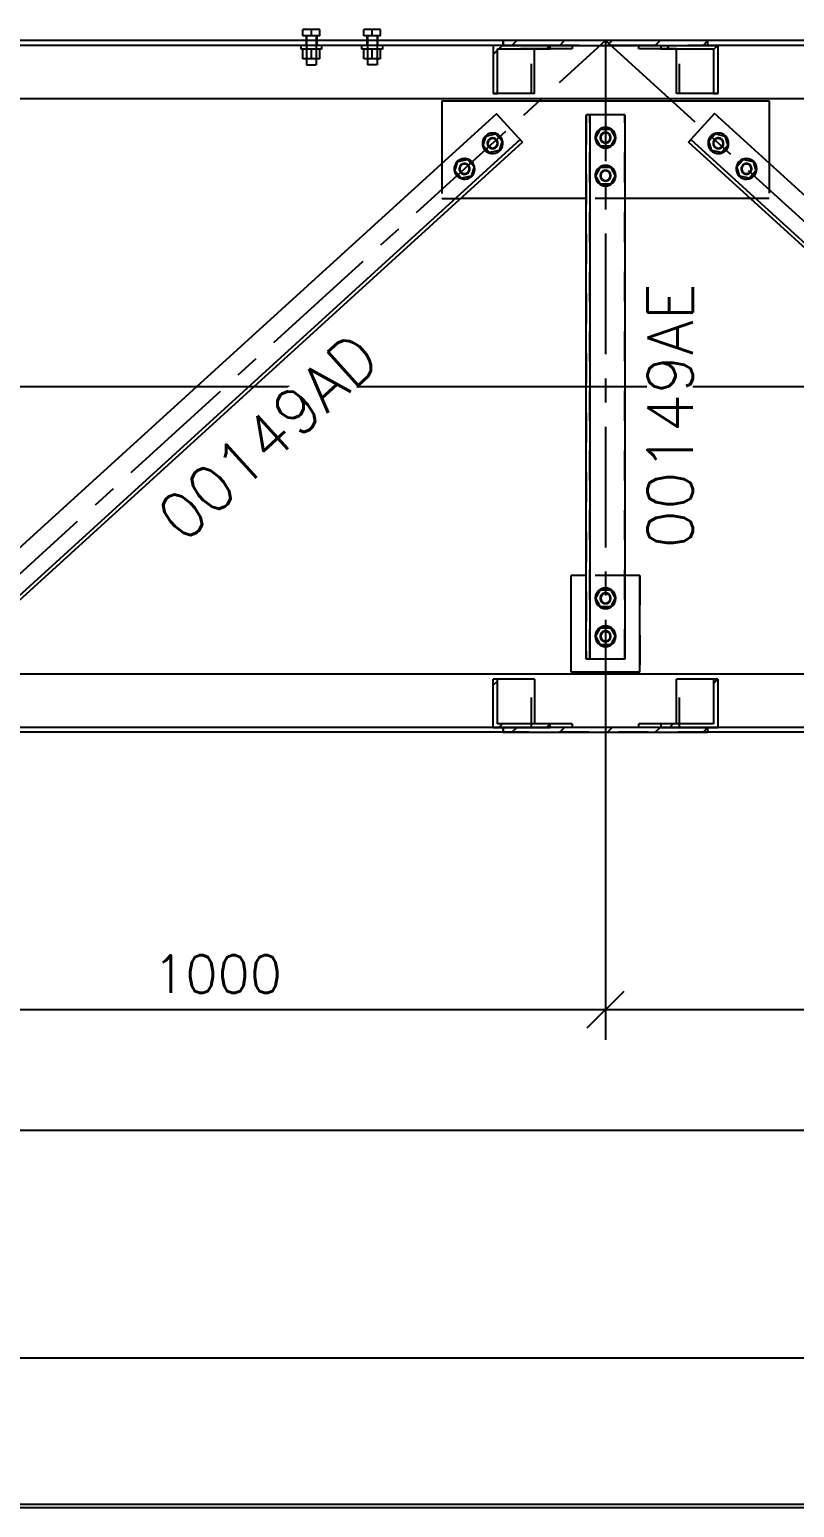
# Model space of a CAD drawing. Header units: millimetres. Extents: x 505 to 1346, y 20403 to 20997.
# Drawn here: x 629.3 to 679.6, y 20402.8 to 20500.1 of the extents above; entities that cross this region are included whole.
import ezdxf

# ---------------------------------------------------------------- set-up
doc = ezdxf.new("R2010")
doc.units = ezdxf.units.MM
doc.linetypes.add('CENTER', pattern=[12.7, 7.9375, -1.5875, 1.5875, -1.5875])
doc.linetypes.add('DXK_LINE_DOT2', pattern=[3.9198, 1.9599, -1.9599])
doc.styles.add('RomanS', font='ROMANS__.TTF', dxfattribs={"height": 0.2})

# ---------------------------------------------------------------- blocks, each defined once
blk = doc.blocks.new('Unknown-110200292-1058')
at = {"color": 5, "linetype": 'Continuous'}
blk.add_line((505.065, 20402.85), (1346.065, 20402.85), dxfattribs=at)
blk = doc.blocks.new('FORMATO_DET_A1-110200292-76346')
at = {"color": 1, "linetype": 'Continuous', "true_color": 0xff0000}
blk.add_line((1336.446, 20412.672), (529.801, 20412.672), dxfattribs=at)
at = {"color": 2, "linetype": 'Continuous', "true_color": 0xffff00}
blk.add_line((1346.065, 20403.05), (505.065, 20403.05), dxfattribs=at)
blk = doc.blocks.new('Part-110200292-64541 - 64510')
at = {"linetype": 'Continuous'}
h = blk.add_hatch(dxfattribs=at)
h.set_pattern_fill('', scale=0.7, style=0, pattern_type=0)
h.set_pattern_definition([(45, (663.569, 20499.0335), (-1.5715, 1.5715), [])])
h.paths.add_polyline_path([(663.569, 20498.798), (663.569, 20499.033), (659.825, 20499.033), (659.825, 20495.858), (660.102, 20495.858), (660.102, 20498.798)])
at = {"color": 7, "linetype": 'DXK_LINE_DOT2'}
for p, q in [((665.024, 20499.033), (659.825, 20499.033)), ((663.569, 20498.798), (660.102, 20498.798)), ((662.331, 20495.858), (662.331, 20499.033)), ((660.102, 20495.858), (659.825, 20495.858))]:
    blk.add_line(p, q, dxfattribs=at)
at = {"color": 3, "linetype": 'Continuous'}
for p, q in [((663.569, 20499.033), (659.825, 20499.033)), ((659.825, 20499.033), (659.825, 20495.858)), ((660.102, 20495.858), (660.102, 20498.798)), ((660.102, 20498.798), (663.569, 20498.798)), ((662.531, 20495.858), (662.531, 20498.798)), ((663.569, 20498.798), (663.569, 20499.033)), ((665.024, 20498.798), (663.569, 20498.798)), ((665.024, 20499.033), (665.024, 20498.798)), ((659.825, 20495.858), (660.102, 20495.858)), ((662.531, 20495.858), (660.102, 20495.858))]:
    blk.add_line(p, q, dxfattribs=at)
blk = doc.blocks.new('Part-110200292-64542 - 64510')
at = {"linetype": 'Continuous'}
h = blk.add_hatch(dxfattribs=at)
h.set_pattern_fill('', scale=0.7, style=0, pattern_type=0)
h.set_pattern_definition([(45, (674.5943, 20499.0335), (-1.5715, 1.5715), [])])
h.paths.add_polyline_path([(674.594, 20495.858), (674.594, 20499.033), (670.85, 20499.033), (670.85, 20498.798), (674.317, 20498.798), (674.317, 20495.858)])
at = {"color": 3, "linetype": 'Continuous'}
for p, q in [((669.395, 20498.798), (669.395, 20499.033)), ((670.85, 20498.798), (669.395, 20498.798)), ((670.85, 20499.033), (674.594, 20499.033)), ((670.85, 20499.033), (670.85, 20498.798)), ((670.85, 20498.798), (674.317, 20498.798)), ((671.888, 20495.858), (671.888, 20498.798)), ((674.317, 20498.798), (674.317, 20495.858)), ((674.594, 20499.033), (674.594, 20495.858)), ((674.317, 20495.858), (671.888, 20495.858)), ((674.317, 20495.858), (674.594, 20495.858))]:
    blk.add_line(p, q, dxfattribs=at)
at = {"color": 7, "linetype": 'DXK_LINE_DOT2'}
for p, q in [((674.594, 20499.033), (669.395, 20499.033)), ((671.888, 20498.798), (670.85, 20498.798)), ((671.888, 20498.798), (674.317, 20498.798)), ((672.087, 20495.858), (672.087, 20499.033)), ((674.594, 20495.858), (674.317, 20495.858))]:
    blk.add_line(p, q, dxfattribs=at)
blk = doc.blocks.new('Part-110200292-64563 - 64510')
at = {"color": 7, "linetype": 'CENTER'}
blk.add_line((667.21, 20499.348), (667.21, 20453.848), dxfattribs=at)
at = {"color": 3, "linetype": 'Continuous'}
for p, q in [((666.175, 20494.46), (665.94, 20494.46)), ((665.94, 20458.658), (665.94, 20494.46)), ((666.175, 20494.46), (666.175, 20458.658)), ((668.48, 20494.46), (666.175, 20494.46)), ((668.48, 20494.46), (668.48, 20458.658)), ((666.175, 20458.658), (665.94, 20458.658)), ((668.48, 20458.658), (666.175, 20458.658))]:
    blk.add_line(p, q, dxfattribs=at)
at = {"color": 7, "linetype": 'DXK_LINE_DOT2'}
for p, q in [((665.94, 20494.46), (665.94, 20458.658)), ((666.175, 20458.658), (666.175, 20494.46)), ((668.48, 20458.658), (668.48, 20494.46))]:
    blk.add_line(p, q, dxfattribs=at)
blk = doc.blocks.new('Part-110200292-64575 - 64510')
at = {"color": 7, "linetype": 'CENTER'}
blk.add_line((617.212, 20453.848), (667.212, 20499.351), dxfattribs=at)
at = {"color": 3, "linetype": 'Continuous'}
for p, q in [((660.036, 20494.538), (622.674, 20460.536)), ((661.746, 20492.66), (660.036, 20494.538)), ((661.588, 20492.834), (624.225, 20458.832)), ((661.746, 20492.66), (624.383, 20458.658)), ((624.383, 20458.658), (622.674, 20460.536))]:
    blk.add_line(p, q, dxfattribs=at)
blk = doc.blocks.new('Part-110200292-64576 - 64510')
at = {"color": 7, "linetype": 'CENTER'}
blk.add_line((667.208, 20499.351), (717.207, 20453.848), dxfattribs=at)
at = {"color": 3, "linetype": 'Continuous'}
for p, q in [((674.38, 20494.541), (672.828, 20492.836)), ((711.745, 20460.537), (674.38, 20494.541)), ((672.67, 20492.662), (672.828, 20492.836)), ((710.193, 20458.832), (672.828, 20492.836)), ((710.035, 20458.659), (672.67, 20492.662)), ((711.745, 20460.537), (710.193, 20458.832)), ((710.035, 20458.659), (710.193, 20458.832))]:
    blk.add_line(p, q, dxfattribs=at)
blk = doc.blocks.new('Part-110200292-64604 - 64510')
at = {"color": 3, "linetype": 'Continuous'}
for p, q in [((660.476, 20499.348), (623.943, 20499.348)), ((659.825, 20499.033), (624.596, 20499.033)), ((710.474, 20499.348), (673.941, 20499.348)), ((709.825, 20499.033), (674.594, 20499.033)), ((551.248, 20495.538), (1036.416, 20495.538))]:
    blk.add_line(p, q, dxfattribs=at)
at = {"color": 7, "linetype": 'DXK_LINE_DOT2'}
for p, q in [((673.941, 20499.348), (660.476, 20499.348)), ((669.395, 20499.033), (665.024, 20499.033))]:
    blk.add_line(p, q, dxfattribs=at)
blk = doc.blocks.new('Part-110200292-64657 - 64510')
at = {"linetype": 'Continuous'}
h = blk.add_hatch(dxfattribs=at)
h.set_pattern_fill('', scale=0.7, style=0, pattern_type=0)
h.set_pattern_definition([(45, (673.9406, 20499.3485), (-1.57154, 1.57154), [])])
h.paths.add_polyline_path([(673.941, 20499.033), (673.941, 20499.348), (660.476, 20499.348), (660.476, 20499.033)])
at = {"color": 7, "linetype": 'DXK_LINE_DOT2'}
for p, q in [((660.476, 20499.348), (660.476, 20499.033)), ((673.941, 20499.033), (673.941, 20499.348))]:
    blk.add_line(p, q, dxfattribs=at)
at = {"color": 3, "linetype": 'Continuous'}
for p, q in [((660.476, 20499.033), (660.476, 20499.348)), ((673.941, 20499.348), (660.476, 20499.348)), ((660.476, 20499.033), (673.941, 20499.033)), ((673.941, 20499.033), (673.941, 20499.348))]:
    blk.add_line(p, q, dxfattribs=at)
blk = doc.blocks.new('Part-110200292-64688 - 64510')
at = {"linetype": 'Continuous'}
h = blk.add_hatch(dxfattribs=at)
h.set_pattern_fill('', scale=0.7, style=0, pattern_type=0)
h.set_pattern_definition([(45, (663.569, 20454.3985), (-1.5715, 1.5715), [])])
h.paths.add_polyline_path([(663.569, 20454.163), (663.569, 20454.398), (660.102, 20454.398), (660.102, 20457.338), (659.825, 20457.338), (659.825, 20454.163)])
at = {"color": 7, "linetype": 'DXK_LINE_DOT2'}
for p, q in [((660.102, 20457.338), (659.825, 20457.338)), ((662.331, 20454.163), (662.331, 20457.338)), ((665.024, 20454.163), (659.825, 20454.163)), ((663.569, 20454.398), (660.102, 20454.398))]:
    blk.add_line(p, q, dxfattribs=at)
at = {"color": 3, "linetype": 'Continuous'}
for p, q in [((659.825, 20454.163), (659.825, 20457.338)), ((660.102, 20457.338), (659.825, 20457.338)), ((662.531, 20457.338), (660.102, 20457.338)), ((660.102, 20454.398), (660.102, 20457.338)), ((662.531, 20457.338), (662.531, 20454.398)), ((659.825, 20454.163), (663.569, 20454.163)), ((663.569, 20454.398), (660.102, 20454.398)), ((665.024, 20454.398), (663.569, 20454.398)), ((663.569, 20454.163), (663.569, 20454.398)), ((665.024, 20454.398), (665.024, 20454.163))]:
    blk.add_line(p, q, dxfattribs=at)
blk = doc.blocks.new('Bolt-110200292-64810 - 64510')
at = {"color": 3, "linetype": 'Continuous'}
for p, q in [((666.568, 20462.658), (666.889, 20463.214)), ((666.889, 20463.214), (667.53, 20463.214)), ((667.53, 20463.214), (667.851, 20462.658)), ((666.889, 20462.103), (666.568, 20462.658)), ((667.53, 20462.103), (666.889, 20462.103)), ((667.851, 20462.658), (667.53, 20462.103)), ((666.568, 20460.158), (666.889, 20460.714)), ((666.889, 20459.603), (666.568, 20460.158)), ((666.889, 20460.714), (667.53, 20460.714)), ((667.53, 20460.714), (667.851, 20460.158)), ((667.851, 20460.158), (667.53, 20459.603)), ((667.53, 20459.603), (666.889, 20459.603))]:
    blk.add_line(p, q, dxfattribs=at)
at = {"color": 3, "linetype": 'DXK_LINE_DOT2'}
for p, q in [((666.569, 20462.658), (666.889, 20463.213)), ((666.889, 20463.213), (667.53, 20463.213)), ((667.53, 20463.213), (667.85, 20462.658)), ((666.889, 20462.103), (666.569, 20462.658)), ((667.53, 20462.103), (666.889, 20462.103)), ((667.85, 20462.658), (667.53, 20462.103)), ((666.569, 20460.158), (666.889, 20460.713)), ((666.889, 20459.603), (666.569, 20460.158)), ((666.889, 20460.713), (667.53, 20460.713)), ((667.53, 20460.713), (667.85, 20460.158)), ((667.85, 20460.158), (667.53, 20459.603)), ((667.53, 20459.603), (666.889, 20459.603))]:
    blk.add_line(p, q, dxfattribs=at)
at = {"color": 3, "linetype": 'Continuous'}
for centre, radius, start, end in [((667.21, 20462.658), 0.675, 30, 210), ((667.21, 20462.658), 0.675, 0, 180), ((667.21, 20462.658), 0.675, 210, 30), ((667.21, 20462.658), 0.35, 90, 270), ((667.21, 20462.658), 0.317, 30, 210), ((667.21, 20462.658), 0.317, 210, 30), ((667.21, 20462.658), 0.35, 270, 90), ((667.21, 20462.658), 0.675, 180, 0), ((667.21, 20460.158), 0.675, 30, 210), ((667.21, 20460.158), 0.675, 0, 180), ((667.21, 20460.158), 0.675, 180, 0), ((667.21, 20460.158), 0.675, 210, 30), ((667.21, 20460.158), 0.35, 90, 270), ((667.21, 20460.158), 0.317, 30, 210), ((667.21, 20460.158), 0.317, 210, 30), ((667.21, 20460.158), 0.35, 270, 90)]:
    blk.add_arc(centre, radius, start, end, dxfattribs=at)
at = {"color": 3, "linetype": 'DXK_LINE_DOT2'}
for centre, radius, start, end in [((667.21, 20462.658), 0.35, 72, 252), ((667.21, 20462.658), 0.317, 0, 180), ((667.21, 20462.658), 0.35, 252, 72), ((667.21, 20462.658), 0.317, 180, 0), ((667.21, 20460.158), 0.35, 72, 252), ((667.21, 20460.158), 0.317, 0, 180), ((667.21, 20460.158), 0.317, 180, 0), ((667.21, 20460.158), 0.35, 252, 72)]:
    blk.add_arc(centre, radius, start, end, dxfattribs=at)
blk = doc.blocks.new('Part-110200292-64689 - 64510')
at = {"linetype": 'Continuous'}
h = blk.add_hatch(dxfattribs=at)
h.set_pattern_fill('', scale=0.7, style=0, pattern_type=0)
h.set_pattern_definition([(45, (674.5943, 20457.3385), (-1.5715, 1.5715), [])])
h.paths.add_polyline_path([(674.594, 20454.163), (674.594, 20457.338), (674.317, 20457.338), (674.317, 20454.398), (670.85, 20454.398), (670.85, 20454.163)])
at = {"color": 3, "linetype": 'Continuous'}
for p, q in [((674.317, 20457.338), (671.888, 20457.338)), ((671.888, 20454.398), (671.888, 20457.338)), ((674.317, 20457.338), (674.594, 20457.338)), ((674.317, 20457.338), (674.317, 20454.398)), ((674.594, 20457.338), (674.594, 20454.163)), ((669.395, 20454.163), (669.395, 20454.398)), ((670.85, 20454.398), (669.395, 20454.398)), ((674.317, 20454.398), (670.85, 20454.398)), ((670.85, 20454.398), (670.85, 20454.163)), ((670.85, 20454.163), (674.594, 20454.163))]:
    blk.add_line(p, q, dxfattribs=at)
at = {"color": 7, "linetype": 'DXK_LINE_DOT2'}
for p, q in [((672.087, 20454.163), (672.087, 20457.338)), ((674.594, 20457.338), (674.317, 20457.338)), ((674.594, 20454.163), (669.395, 20454.163)), ((674.317, 20454.398), (670.85, 20454.398))]:
    blk.add_line(p, q, dxfattribs=at)
blk = doc.blocks.new('Bolt-110200292-64828 - 64510')
at = {"color": 3, "linetype": 'Continuous'}
for p, q in [((674.008, 20492.729), (674.44, 20493.203)), ((674.44, 20493.203), (675.066, 20493.066)), ((675.066, 20493.066), (675.261, 20492.455)), ((674.203, 20492.118), (674.008, 20492.729)), ((674.829, 20491.981), (674.203, 20492.118)), ((675.261, 20492.455), (674.829, 20491.981)), ((675.857, 20491.046), (676.288, 20491.52)), ((676.052, 20490.435), (675.857, 20491.046)), ((676.288, 20491.52), (676.915, 20491.384)), ((676.915, 20491.384), (677.11, 20490.773)), ((676.678, 20490.298), (676.052, 20490.435)), ((677.11, 20490.773), (676.678, 20490.298))]:
    blk.add_line(p, q, dxfattribs=at)
at = {"color": 3, "linetype": 'DXK_LINE_DOT2'}
for p, q in [((674.008, 20492.729), (674.44, 20493.203)), ((674.44, 20493.203), (675.066, 20493.066)), ((675.066, 20493.066), (675.261, 20492.455)), ((674.203, 20492.118), (674.008, 20492.729)), ((674.829, 20491.981), (674.203, 20492.118)), ((675.261, 20492.455), (674.829, 20491.981)), ((675.857, 20491.046), (676.289, 20491.52)), ((676.052, 20490.435), (675.857, 20491.046)), ((676.289, 20491.52), (676.915, 20491.383)), ((676.915, 20491.383), (677.11, 20490.773)), ((676.678, 20490.299), (676.052, 20490.435)), ((677.11, 20490.773), (676.678, 20490.299))]:
    blk.add_line(p, q, dxfattribs=at)
at = {"color": 3, "linetype": 'Continuous'}
for centre, radius, start, end in [((674.634, 20492.592), 0.675, 77.69628, 257.69628), ((674.634, 20492.592), 0.675, 47.69628, 227.69628), ((674.634, 20492.592), 0.675, 227.69628, 47.69628), ((674.634, 20492.592), 0.35, 137.69628, 317.69628), ((674.634, 20492.592), 0.317, 77.69628, 257.69628), ((674.634, 20492.592), 0.35, 317.69628, 137.69628), ((674.634, 20492.592), 0.675, 257.69628, 77.69628), ((674.634, 20492.592), 0.317, 257.69628, 77.69628), ((676.483, 20490.909), 0.675, 77.69628, 257.69628), ((676.483, 20490.909), 0.675, 47.69628, 227.69628), ((676.483, 20490.909), 0.675, 227.69628, 47.69628), ((676.483, 20490.909), 0.35, 137.69628, 317.69628), ((676.483, 20490.909), 0.317, 77.69628, 257.69628), ((676.483, 20490.909), 0.35, 317.69628, 137.69628), ((676.483, 20490.909), 0.675, 257.69628, 77.69628), ((676.483, 20490.909), 0.317, 257.69628, 77.69628)]:
    blk.add_arc(centre, radius, start, end, dxfattribs=at)
at = {"color": 3, "linetype": 'DXK_LINE_DOT2'}
for centre, radius, start, end in [((674.634, 20492.592), 0.35, 119.69628, 299.69628), ((674.634, 20492.592), 0.317, 47.69628, 227.69628), ((674.634, 20492.592), 0.317, 227.69628, 47.69628), ((674.634, 20492.592), 0.35, 299.69628, 119.69628), ((676.483, 20490.909), 0.35, 119.69628, 299.69628), ((676.483, 20490.909), 0.317, 47.69628, 227.69628), ((676.483, 20490.909), 0.317, 227.69628, 47.69628), ((676.483, 20490.909), 0.35, 299.69628, 119.69628)]:
    blk.add_arc(centre, radius, start, end, dxfattribs=at)
blk = doc.blocks.new('Bolt-110200292-65361 - 64510')
at = {"color": 3, "linetype": 'Continuous'}
for p, q in [((648.412, 20500.073), (647.302, 20500.073)), ((647.302, 20499.663), (647.302, 20500.073)), ((647.302, 20499.663), (647.302, 20500.073)), ((648.412, 20499.663), (647.302, 20499.663)), ((647.507, 20499.663), (647.507, 20499.348)), ((647.539, 20499.663), (647.539, 20499.348)), ((647.857, 20499.663), (647.857, 20500.073)), ((648.174, 20499.663), (648.174, 20499.348)), ((648.207, 20499.663), (648.207, 20499.348)), ((648.412, 20499.663), (648.412, 20500.073)), ((648.412, 20499.663), (648.412, 20500.073)), ((652.412, 20500.073), (651.302, 20500.073)), ((651.302, 20499.663), (651.302, 20500.073)), ((651.302, 20499.663), (651.302, 20500.073)), ((652.412, 20499.663), (651.302, 20499.663)), ((651.507, 20499.663), (651.507, 20499.348)), ((651.539, 20499.663), (651.539, 20499.348)), ((651.857, 20499.663), (651.857, 20500.073)), ((652.174, 20499.663), (652.174, 20499.348)), ((652.207, 20499.663), (652.207, 20499.348)), ((652.412, 20499.663), (652.412, 20500.073)), ((652.412, 20499.663), (652.412, 20500.073)), ((647.182, 20498.783), (647.182, 20499.033)), ((648.531, 20498.783), (647.182, 20498.783)), ((647.301, 20498.148), (647.301, 20498.783)), ((647.301, 20498.148), (647.301, 20498.783)), ((647.539, 20499.033), (647.539, 20497.758)), ((647.857, 20498.148), (647.857, 20498.783)), ((648.174, 20499.033), (648.174, 20497.758)), ((648.412, 20498.148), (648.412, 20498.783)), ((648.412, 20498.148), (648.412, 20498.783)), ((648.531, 20499.033), (648.531, 20498.783)), ((651.182, 20498.783), (651.182, 20499.033)), ((652.531, 20498.783), (651.182, 20498.783)), ((651.301, 20498.148), (651.301, 20498.783)), ((651.301, 20498.148), (651.301, 20498.783)), ((651.539, 20499.033), (651.539, 20497.758)), ((651.857, 20498.148), (651.857, 20498.783)), ((652.174, 20499.033), (652.174, 20497.758)), ((652.412, 20498.148), (652.412, 20498.783)), ((652.412, 20498.148), (652.412, 20498.783)), ((652.531, 20499.033), (652.531, 20498.783)), ((648.412, 20498.148), (647.301, 20498.148)), ((647.539, 20497.758), (648.174, 20497.758)), ((652.412, 20498.148), (651.301, 20498.148)), ((652.174, 20497.758), (651.539, 20497.758))]:
    blk.add_line(p, q, dxfattribs=at)
at = {"color": 3, "linetype": 'DXK_LINE_DOT2'}
for p, q in [((647.857, 20499.663), (647.857, 20500.073)), ((651.857, 20499.663), (651.857, 20500.073)), ((647.507, 20499.033), (647.182, 20499.033)), ((647.507, 20499.348), (647.507, 20499.033)), ((647.524, 20499.348), (647.507, 20499.348)), ((647.507, 20499.033), (647.524, 20499.033)), ((647.524, 20499.348), (647.573, 20499.348)), ((647.524, 20499.033), (647.573, 20499.033)), ((647.539, 20499.348), (647.539, 20499.033)), ((648.207, 20499.348), (647.573, 20499.348)), ((648.531, 20499.033), (647.573, 20499.033)), ((647.857, 20498.148), (647.857, 20498.783)), ((648.174, 20499.348), (648.174, 20499.033)), ((648.207, 20499.348), (648.207, 20499.033)), ((651.507, 20499.033), (651.182, 20499.033)), ((651.507, 20499.348), (651.507, 20499.033)), ((651.524, 20499.348), (651.507, 20499.348)), ((651.507, 20499.033), (651.524, 20499.033)), ((651.524, 20499.348), (651.573, 20499.348)), ((651.524, 20499.033), (651.573, 20499.033)), ((651.539, 20499.348), (651.539, 20499.033)), ((652.207, 20499.348), (651.573, 20499.348)), ((652.531, 20499.033), (651.573, 20499.033)), ((651.857, 20498.148), (651.857, 20498.783)), ((652.174, 20499.348), (652.174, 20499.033)), ((652.207, 20499.348), (652.207, 20499.033))]:
    blk.add_line(p, q, dxfattribs=at)
blk = doc.blocks.new('Part-110200292-64711 - 64510')
at = {"color": 3, "linetype": 'Continuous'}
for p, q in [((1036.416, 20457.658), (551.248, 20457.658)), ((659.825, 20454.163), (624.596, 20454.163)), ((709.825, 20454.163), (674.594, 20454.163)), ((660.476, 20453.848), (623.943, 20453.848)), ((710.474, 20453.848), (673.941, 20453.848))]:
    blk.add_line(p, q, dxfattribs=at)
at = {"color": 7, "linetype": 'DXK_LINE_DOT2'}
for p, q in [((669.395, 20454.163), (665.024, 20454.163)), ((673.941, 20453.848), (660.476, 20453.848))]:
    blk.add_line(p, q, dxfattribs=at)
blk = doc.blocks.new('Part-110200292-64720 - 64510')
at = {"linetype": 'Continuous'}
h = blk.add_hatch(dxfattribs=at)
h.set_pattern_fill('', scale=0.7, style=0, pattern_type=0)
h.set_pattern_definition([(45, (673.9406, 20454.1635), (-1.57154, 1.57154), [])])
h.paths.add_polyline_path([(673.941, 20453.848), (673.941, 20454.163), (660.476, 20454.163), (660.476, 20453.848)])
at = {"color": 7, "linetype": 'DXK_LINE_DOT2'}
for p, q in [((660.476, 20454.163), (660.476, 20453.848)), ((673.941, 20453.848), (673.941, 20454.163))]:
    blk.add_line(p, q, dxfattribs=at)
at = {"color": 3, "linetype": 'Continuous'}
for p, q in [((660.476, 20453.848), (660.476, 20454.163)), ((673.941, 20454.163), (660.476, 20454.163)), ((673.941, 20453.848), (673.941, 20454.163)), ((660.476, 20453.848), (673.941, 20453.848))]:
    blk.add_line(p, q, dxfattribs=at)
blk = doc.blocks.new('Part-110200292-64809 - 64510')
at = {"color": 3, "linetype": 'Continuous'}
for p, q in [((664.96, 20457.808), (664.96, 20464.158)), ((665.94, 20464.158), (664.96, 20464.158)), ((669.46, 20464.158), (668.48, 20464.158)), ((669.46, 20457.808), (669.46, 20464.158)), ((669.46, 20457.808), (664.96, 20457.808))]:
    blk.add_line(p, q, dxfattribs=at)
at = {"color": 7, "linetype": 'DXK_LINE_DOT2'}
for p, q in [((664.96, 20457.808), (664.96, 20464.158)), ((668.48, 20464.158), (665.94, 20464.158)), ((669.46, 20464.158), (669.46, 20457.808))]:
    blk.add_line(p, q, dxfattribs=at)
blk = doc.blocks.new('Part-110200292-64827 - 64510')
at = {"color": 3, "linetype": 'Continuous'}
for p, q in [((656.431, 20495.391), (677.983, 20495.391)), ((656.431, 20495.391), (656.431, 20491.257)), ((677.983, 20495.391), (677.983, 20491.261)), ((665.94, 20488.96), (657.681, 20488.96)), ((676.738, 20488.96), (668.48, 20488.96))]:
    blk.add_line(p, q, dxfattribs=at)
at = {"color": 7, "linetype": 'DXK_LINE_DOT2'}
for p, q in [((656.431, 20491.257), (656.431, 20488.96)), ((677.983, 20491.261), (677.983, 20488.96)), ((656.431, 20488.96), (657.681, 20488.96)), ((668.48, 20488.96), (665.94, 20488.96)), ((677.983, 20488.96), (676.738, 20488.96))]:
    blk.add_line(p, q, dxfattribs=at)
blk = doc.blocks.new('Bolt-110200292-64829 - 64510')
at = {"color": 3, "linetype": 'Continuous'}
for p, q in [((666.566, 20492.96), (666.887, 20493.516)), ((666.887, 20492.405), (666.566, 20492.96)), ((666.887, 20493.516), (667.528, 20493.516)), ((667.528, 20493.516), (667.849, 20492.96)), ((667.849, 20492.96), (667.528, 20492.405)), ((667.528, 20492.405), (666.887, 20492.405)), ((666.566, 20490.46), (666.887, 20491.016)), ((666.887, 20491.016), (667.528, 20491.016)), ((667.528, 20491.016), (667.849, 20490.46)), ((666.887, 20489.905), (666.566, 20490.46)), ((667.528, 20489.905), (666.887, 20489.905)), ((667.849, 20490.46), (667.528, 20489.905))]:
    blk.add_line(p, q, dxfattribs=at)
at = {"color": 3, "linetype": 'DXK_LINE_DOT2'}
for p, q in [((666.567, 20492.96), (666.887, 20493.515)), ((666.887, 20492.405), (666.567, 20492.96)), ((666.887, 20493.515), (667.528, 20493.515)), ((667.528, 20493.515), (667.848, 20492.96)), ((667.848, 20492.96), (667.528, 20492.405)), ((667.528, 20492.405), (666.887, 20492.405)), ((666.567, 20490.46), (666.887, 20491.015)), ((666.887, 20491.015), (667.528, 20491.015)), ((667.528, 20491.015), (667.848, 20490.46)), ((666.887, 20489.905), (666.567, 20490.46)), ((667.528, 20489.905), (666.887, 20489.905)), ((667.848, 20490.46), (667.528, 20489.905))]:
    blk.add_line(p, q, dxfattribs=at)
at = {"color": 3, "linetype": 'Continuous'}
for centre, radius, start, end in [((667.208, 20492.96), 0.675, 30, 210), ((667.208, 20492.96), 0.675, 0, 180), ((667.208, 20492.96), 0.675, 180, 0), ((667.208, 20492.96), 0.675, 210, 30), ((667.208, 20492.96), 0.35, 90, 270), ((667.208, 20492.96), 0.317, 30, 210), ((667.208, 20492.96), 0.317, 210, 30), ((667.208, 20492.96), 0.35, 270, 90), ((667.208, 20490.46), 0.675, 30, 210), ((667.208, 20490.46), 0.675, 0, 180), ((667.208, 20490.46), 0.675, 180, 0), ((667.208, 20490.46), 0.675, 210, 30), ((667.208, 20490.46), 0.35, 90, 270), ((667.208, 20490.46), 0.317, 30, 210), ((667.208, 20490.46), 0.317, 210, 30), ((667.208, 20490.46), 0.35, 270, 90)]:
    blk.add_arc(centre, radius, start, end, dxfattribs=at)
at = {"color": 3, "linetype": 'DXK_LINE_DOT2'}
for centre, radius, start, end in [((667.208, 20492.96), 0.35, 72, 252), ((667.208, 20492.96), 0.317, 0, 180), ((667.208, 20492.96), 0.317, 180, 0), ((667.208, 20492.96), 0.35, 252, 72), ((667.208, 20490.46), 0.35, 72, 252), ((667.208, 20490.46), 0.317, 0, 180), ((667.208, 20490.46), 0.317, 180, 0), ((667.208, 20490.46), 0.35, 252, 72)]:
    blk.add_arc(centre, radius, start, end, dxfattribs=at)
blk = doc.blocks.new('Bolt-110200292-64830 - 64510')
at = {"color": 3, "linetype": 'Continuous'}
for p, q in [((659.153, 20492.455), (659.348, 20493.066)), ((659.348, 20493.066), (659.975, 20493.203)), ((659.975, 20493.203), (660.406, 20492.729)), ((659.585, 20491.981), (659.153, 20492.455)), ((660.211, 20492.118), (659.585, 20491.981)), ((660.406, 20492.729), (660.211, 20492.118)), ((657.304, 20490.773), (657.499, 20491.384)), ((657.499, 20491.384), (658.126, 20491.52)), ((658.126, 20491.52), (658.557, 20491.046)), ((658.557, 20491.046), (658.362, 20490.435)), ((657.736, 20490.298), (657.304, 20490.773)), ((658.362, 20490.435), (657.736, 20490.298))]:
    blk.add_line(p, q, dxfattribs=at)
at = {"color": 3, "linetype": 'DXK_LINE_DOT2'}
for p, q in [((659.153, 20492.455), (659.348, 20493.066)), ((659.348, 20493.066), (659.974, 20493.203)), ((659.974, 20493.203), (660.406, 20492.729)), ((659.585, 20491.981), (659.153, 20492.455)), ((660.211, 20492.118), (659.585, 20491.981)), ((660.406, 20492.729), (660.211, 20492.118)), ((657.304, 20490.773), (657.499, 20491.383)), ((657.499, 20491.383), (658.125, 20491.52)), ((658.125, 20491.52), (658.557, 20491.046)), ((658.557, 20491.046), (658.362, 20490.435)), ((657.736, 20490.299), (657.304, 20490.773)), ((658.362, 20490.435), (657.736, 20490.299))]:
    blk.add_line(p, q, dxfattribs=at)
at = {"color": 3, "linetype": 'Continuous'}
for centre, radius, start, end in [((659.78, 20492.592), 0.675, 132.30372, 312.30372), ((659.78, 20492.592), 0.675, 342.30372, 162.30372), ((659.78, 20492.592), 0.675, 312.30372, 132.30372), ((659.78, 20492.592), 0.35, 42.30372, 222.30372), ((659.78, 20492.592), 0.317, 342.30372, 162.30372), ((659.78, 20492.592), 0.35, 222.30372, 42.30372), ((659.78, 20492.592), 0.675, 162.30372, 342.30372), ((659.78, 20492.592), 0.317, 162.30372, 342.30372), ((657.931, 20490.909), 0.675, 132.30372, 312.30372), ((657.931, 20490.909), 0.675, 162.30372, 342.30372), ((657.931, 20490.909), 0.675, 342.30372, 162.30372), ((657.931, 20490.909), 0.675, 312.30372, 132.30372), ((657.931, 20490.909), 0.35, 42.30372, 222.30372), ((657.931, 20490.909), 0.317, 162.30372, 342.30372), ((657.931, 20490.909), 0.317, 342.30372, 162.30372), ((657.931, 20490.909), 0.35, 222.30372, 42.30372)]:
    blk.add_arc(centre, radius, start, end, dxfattribs=at)
at = {"color": 3, "linetype": 'DXK_LINE_DOT2'}
for centre, radius, start, end in [((659.78, 20492.592), 0.35, 24.30372, 204.30372), ((659.78, 20492.592), 0.317, 132.30372, 312.30372), ((659.78, 20492.592), 0.317, 312.30372, 132.30372), ((659.78, 20492.592), 0.35, 204.30372, 24.30372), ((657.931, 20490.909), 0.35, 24.30372, 204.30372), ((657.931, 20490.909), 0.35, 204.30372, 24.30372), ((657.931, 20490.909), 0.317, 132.30372, 312.30372), ((657.931, 20490.909), 0.317, 312.30372, 132.30372)]:
    blk.add_arc(centre, radius, start, end, dxfattribs=at)
blk = doc.blocks.new('StraightDimension-110200292-69598 - 64510')
at = {"color": 7, "linetype": 'Continuous'}
blk.add_line((546.338, 20476.598), (1160.942, 20476.598), dxfattribs=at)
blk = doc.blocks.new('StraightDimension-110200292-69599 - 64510')
at = {"color": 7, "linetype": 'Continuous'}
blk.add_line((546.338, 20476.598), (1160.942, 20476.598), dxfattribs=at)
blk = doc.blocks.new('StraightDimension-110200292-69633 - 64510')
at = {"color": 7, "linetype": 'Continuous'}
for p, q in [((667.21, 20453.848), (667.21, 20433.601)), ((717.207, 20453.848), (717.207, 20433.601)), ((668.41, 20436.801), (666.01, 20434.401)), ((716.007, 20434.401), (718.407, 20436.801)), ((667.21, 20435.601), (717.207, 20435.601))]:
    blk.add_line(p, q, dxfattribs=at)
at = {"color": 0}
blk.add_wipeout([(697.484, 20436.201), (697.484, 20439.701), (686.933, 20439.701), (686.933, 20436.201)], dxfattribs=at)
at = {"color": 3, "style": 'RomanS'}
blk.add_text('1000', height=2.4772, dxfattribs=at).set_placement((687.433, 20436.701))
blk = doc.blocks.new('StraightDimension-110200292-69634 - 64510')
at = {"color": 7, "linetype": 'Continuous'}
for p, q in [((617.212, 20453.848), (617.212, 20433.601)), ((667.21, 20453.848), (667.21, 20433.601)), ((618.412, 20436.801), (616.012, 20434.401)), ((666.01, 20434.401), (668.41, 20436.801)), ((617.212, 20435.601), (667.21, 20435.601))]:
    blk.add_line(p, q, dxfattribs=at)
at = {"color": 0}
blk.add_wipeout([(647.486, 20436.201), (647.486, 20439.701), (636.935, 20439.701), (636.935, 20436.201)], dxfattribs=at)
at = {"color": 3, "style": 'RomanS'}
blk.add_text('1000', height=2.4772, dxfattribs=at).set_placement((637.435, 20436.701))
blk = doc.blocks.new('StraightDimension-110200292-70094 - 64510')
at = {"color": 7, "linetype": 'Continuous'}
blk.add_line((546.339, 20427.673), (1041.341, 20427.673), dxfattribs=at)
blk = doc.blocks.new('Mark-110200292-70273 - 64510')
at = {"color": 0}
blk.add_wipeout([(654.165, 20479.607), (652.146, 20481.826), (637.416, 20468.422), (639.435, 20466.203)], dxfattribs=at)
blk.add_wipeout([(654.165, 20479.607), (652.146, 20481.826), (637.416, 20468.422), (639.435, 20466.203)], dxfattribs=at)
at = {"color": 6, "style": 'RomanS'}
blk.add_text('00149AD', height=2.9727, rotation=42.30147, dxfattribs=at).set_placement((639.435, 20466.203))
blk = doc.blocks.new('Mark-110200292-70262 - 64510')
at = {"color": 0}
blk.add_wipeout([(672.945, 20485.552), (669.945, 20485.552), (669.945, 20465.917), (672.945, 20465.917)], dxfattribs=at)
blk.add_wipeout([(672.945, 20485.552), (669.945, 20485.552), (669.945, 20465.917), (672.945, 20465.917)], dxfattribs=at)
at = {"color": 6, "style": 'RomanS'}
blk.add_text('00149AE', height=2.9727, rotation=90.00021, dxfattribs=at).set_placement((672.945, 20465.917))

msp = doc.modelspace()

# ---------------------------------------------------------------- block references
for name in ['Unknown-110200292-1058', 'FORMATO_DET_A1-110200292-76346', 'Bolt-110200292-65361 - 64510', 'Part-110200292-64604 - 64510', 'Part-110200292-64575 - 64510', 'Part-110200292-64541 - 64510', 'Part-110200292-64657 - 64510', 'Part-110200292-64563 - 64510', 'Part-110200292-64576 - 64510', 'Part-110200292-64542 - 64510', 'Part-110200292-64827 - 64510', 'Bolt-110200292-64830 - 64510', 'Bolt-110200292-64829 - 64510', 'Bolt-110200292-64828 - 64510', 'Part-110200292-64809 - 64510', 'Bolt-110200292-64810 - 64510', 'Part-110200292-64711 - 64510', 'Part-110200292-64688 - 64510', 'Part-110200292-64689 - 64510', 'Part-110200292-64720 - 64510']:
    msp.add_blockref(name, (0, 0))

# ---------------------------------------------------------------- next in the draw order: block references
msp.add_blockref('StraightDimension-110200292-69598 - 64510', (0, 0))

# ---------------------------------------------------------------- next in the draw order: block references
msp.add_blockref('StraightDimension-110200292-69599 - 64510', (0, 0))

# ---------------------------------------------------------------- next in the draw order: block references
for name in ['Mark-110200292-70262 - 64510', 'Mark-110200292-70273 - 64510', 'StraightDimension-110200292-69633 - 64510']:
    msp.add_blockref(name, (0, 0))

# ---------------------------------------------------------------- next in the draw order: block references
msp.add_blockref('StraightDimension-110200292-69634 - 64510', (0, 0))

# ---------------------------------------------------------------- next in the draw order: block references
msp.add_blockref('StraightDimension-110200292-70094 - 64510', (0, 0))

doc.saveas('drawing.dxf')
